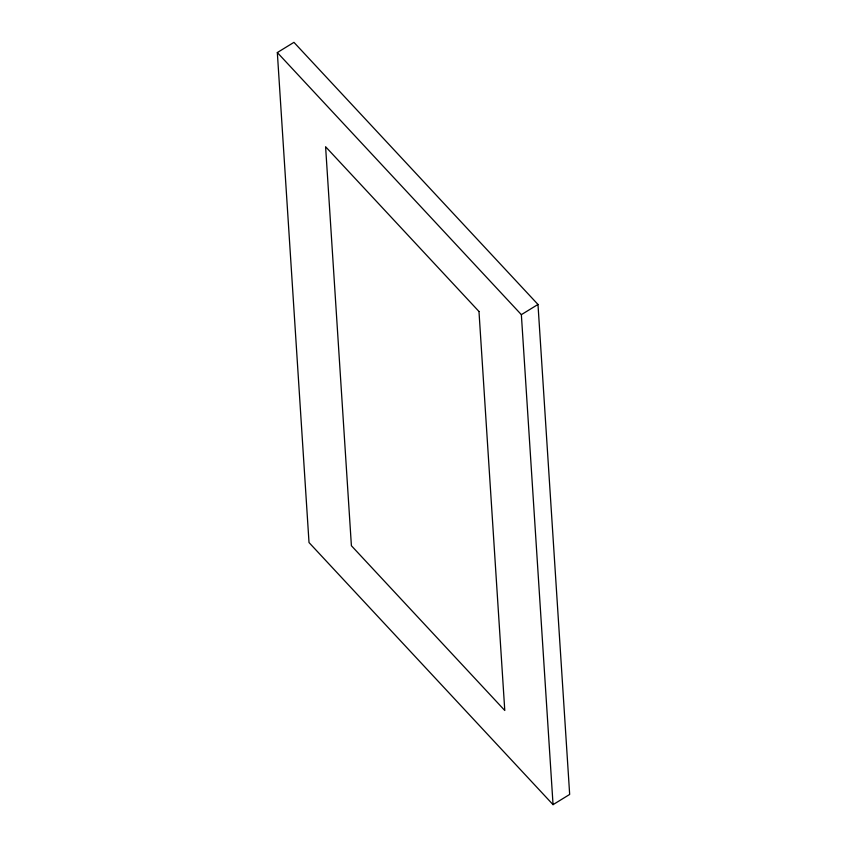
<?xml version="1.0" encoding="UTF-8"?>
<svg xmlns="http://www.w3.org/2000/svg" width="847" height="847" viewBox="0 0 847 847"><rect width="100%" height="100%" fill="white"/><g stroke="black" fill="none" stroke-linecap="round" stroke-linejoin="round"><path stroke-width="1.27" d="M277.329 52.556L293.951 42.35L537.983 304.454L569.671 794.444L553.049 804.65L309.017 542.546L277.329 52.556L521.36 314.661L553.049 804.65M521.36 314.661L537.983 304.454M478.978 311.484L325.597 146.732L351.399 545.722L504.78 710.474L478.978 311.484"/></g></svg>
